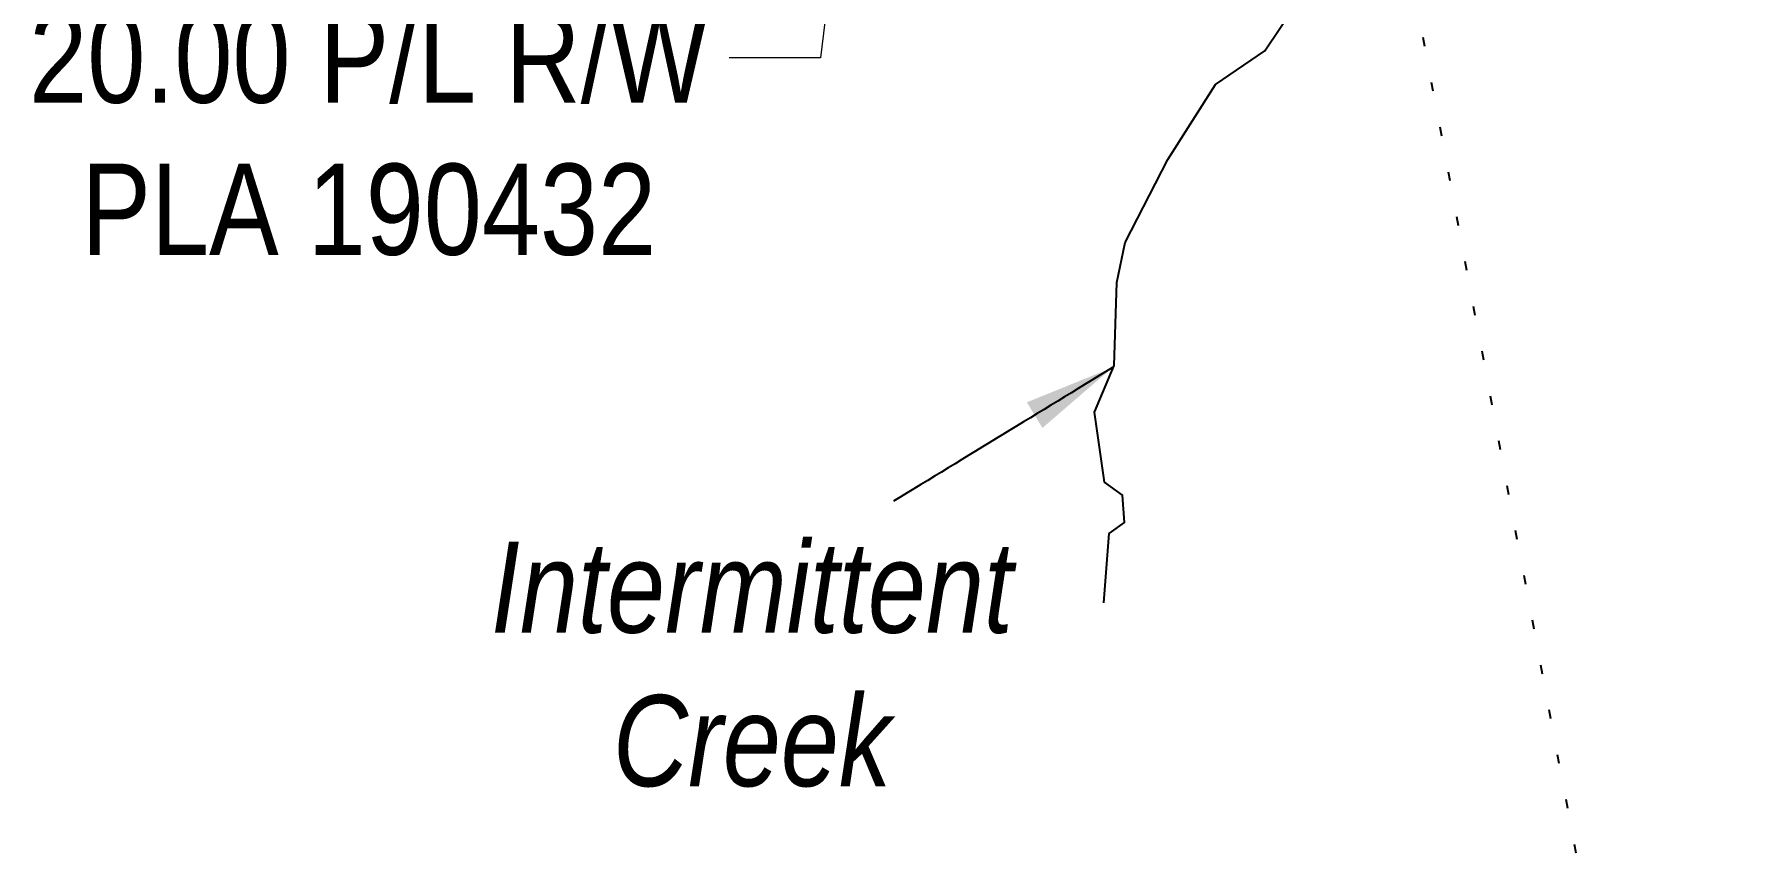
# Model space of a CAD drawing. Extents: x 471563 to 508050, y 6028961 to 6050146.
# Drawn here: x 482423.2 to 482612.1, y 6043232.5 to 6043322.3 of the extents above; entities that cross this region are included whole.
import ezdxf

# ---------------------------------------------------------------- set-up
doc = ezdxf.new("R2010")
doc.units = 0
doc.header["$LTSCALE"] = 5
doc.header["$PDSIZE"] = 0.5
doc.linetypes.add('foc-TOPO', pattern=[1, 0.2, -0.8])
doc.layers.get('Defpoints').update_dxf_attribs({"color": 9})
doc.layers.add('C-AR-T', color=13, linetype='Continuous', lineweight=9)
for name, color, linetype in [('T-CREEK', 160, 'Continuous'), ('T-VEGETATION-CHANGE', 104, 'foc-TOPO'), ('T-WATER', 160, 'Continuous'), ('T-WATER-T', 170, 'Continuous')]:
    doc.layers.add(name, color=color, linetype=linetype)
doc.styles.add('80CG', font='ARIALN.TTF', dxfattribs={"height": 10})
doc.styles.add('foc-LtypeFont', font='ARIALN.TTF', dxfattribs={"height": 7.35})
doc.styles.add('MtXpl_Arial_Narrow', font='ARIALNI.TTF')
doc.linetypes.add('foc-TOPO-flowdirection-NOLINE', pattern='A,0,[">",foc-LtypeFont,S=0.3,R=0,X=0,Y=-0.945],-20,[">",foc-LtypeFont,S=0.3,R=0,X=0,Y=-0.945],0', length=20)
doc.dimstyles.new('Compass 5 000', dxfattribs={"dimscale": 5, "dimtxt": 9, "dimasz": 2, "dimexe": 0.2, "dimexo": 0.0625, "dimgap": 0.5, "dimtad": 0, "dimtih": 1, "dimtoh": 1, "dimzin": 0, "dimdsep": 46, "dimtxsty": '80CG', "dimcen": 0.1, "dimse1": 1, "dimse2": 1, "dimclrd": 256, "dimclrt": 256, "dimaunit": 1, "dimadec": 4, "dimazin": 0, "dimtfac": 0.06, "dimtofl": 0, "dimtmove": 0, "dimatfit": 1, "dimfxl": 0.2, "dimtolj": 1, "dimtzin": 0, "dimlwd": -1, "dimarcsym": 0})

# ---------------------------------------------------------------- blocks, each defined once
blk = doc.blocks.new('*D115')
at = {"layer": 'C-AR-T', "transparency": 16777216}
for p, q in [((482521.3, 6043417.62), (482522.51, 6043427.55)), ((482516.47, 6043377.93), (482509.39, 6043319.77)), ((482509.39, 6043319.77), (482499.39, 6043319.77))]:
    blk.add_line(p, q, dxfattribs=at)
for points in [[(482519.64, 6043417.82), (482522.95, 6043417.42), (482520.09, 6043407.7)], [(482514.81, 6043378.13), (482518.12, 6043377.73), (482517.67, 6043387.85)]]:
    blk.add_solid(points, dxfattribs=at)
at = {"layer": 'Defpoints', "color": 0, "transparency": 16777216}
for p in [(482530.43, 6043406.44), (482517.67, 6043387.85), (482528.01, 6043386.6)]:
    blk.add_point(p, dxfattribs=at)
at = {"layer": 'C-AR-T', "transparency": 16777216, "insert": (482459.85, 6043319.77), "char_height": 10, "attachment_point": 5, "style": '80CG'}
blk.add_mtext('\\A1;Veren\\P20.00 P/L R/W\\PPLA 190432', dxfattribs=at)

msp = doc.modelspace()

# ---------------------------------------------------------------- linework, layer by layer
at = {"layer": 'T-CREEK', "flags": 128}
msp.add_lwpolyline([(482540.478, 6043260.026), (482541.064, 6043267.625), (482542.771, 6043268.835), (482542.537, 6043271.829), (482540.579, 6043273.239), (482539.469, 6043280.931), (482541.641, 6043286.034), (482541.91, 6043295.155), (482542.825, 6043299.515), (482547.514, 6043308.612), (482552.746, 6043316.85), (482558.15, 6043320.552), (482561.371, 6043325.338)], dxfattribs=at)
at = {"layer": 'T-VEGETATION-CHANGE', "flags": 128}
msp.add_lwpolyline([(482557.982, 6043415.408), (482596.267, 6043211.229)], dxfattribs=at)
at = {"layer": 'T-WATER', "linetype": 'foc-TOPO-flowdirection-NOLINE', "flags": 128}
msp.add_lwpolyline([(482540.478, 6043260.026), (482541.064, 6043267.625), (482542.771, 6043268.835), (482542.537, 6043271.829), (482540.579, 6043273.239), (482539.469, 6043280.931), (482541.641, 6043286.034), (482541.91, 6043295.155), (482542.825, 6043299.515), (482547.514, 6043308.612), (482552.746, 6043316.85), (482558.15, 6043320.552), (482561.371, 6043325.338), (482565.104, 6043329.737), (482566.609, 6043329.997), (482567.614, 6043328.795), (482568.346, 6043330.905), (482572.068, 6043332.629), (482575.006, 6043332.623), (482578.383, 6043334.337), (482580.293, 6043338.262), (482579.629, 6043341.72), (482580.54, 6043346.467), (482583.809, 6043348.775), (482582.685, 6043351.82), (482585.781, 6043353.076), (482584.099, 6043357.485), (482586.534, 6043362.98), (482585.284, 6043364.335), (482586.453, 6043366.303), (482585.593, 6043368.36), (482589.133, 6043373.729), (482588.55, 6043377.461), (482590.75, 6043380.125), (482589.287, 6043381.781), (482591.257, 6043382.895), (482589.928, 6043384.983), (482594.652, 6043391.705), (482595.573, 6043395.804), (482599.621, 6043397.955), (482607.272, 6043405.953), (482609.933, 6043409.653), (482612.096, 6043412.346), (482610.703, 6043414.409)], dxfattribs=at)

# ---------------------------------------------------------------- texts
at = {"layer": 'T-WATER-T', "insert": (482501.889, 6043266.738), "char_height": 9.99475, "width": 58.01412, "attachment_point": 2, "line_spacing_factor": 1.010232, "style": 'MtXpl_Arial_Narrow', "bg_fill": 3, "box_fill_scale": 1.15, "bg_fill_color": 256, "bg_fill_true_color": 256, "bg_fill_transparency": 0}
msp.add_mtext('Intermittent Creek', dxfattribs=at)

# ---------------------------------------------------------------- dimensions: what is measured, and where the dimension line sits
at = {"layer": 'C-AR-T', "color": 3}
dim = msp.add_linear_dim(base=(482517.674, 6043387.854), p1=(482530.428, 6043406.439), p2=(482528.013, 6043386.596), angle=263.06137, text='Veren\\P20.00 P/L R/W\\PPLA 190432', dimstyle='Compass 5 000', dxfattribs=at)
dim.commit()
dim.dimension.update_dxf_attribs({"geometry": '*D115', "text_midpoint": (482459.849, 6043319.77), "dimtype": 161})

# ---------------------------------------------------------------- leaders
at = {"layer": 'T-WATER-T', "path_type": 1}
msp.add_leader([(482541.436, 6043285.81), (482517.413, 6043271.155)], dimstyle='Compass 5 000', override={"dimgap": 0.5, "dimtad": 0}, dxfattribs=at)

doc.saveas('drawing.dxf')
